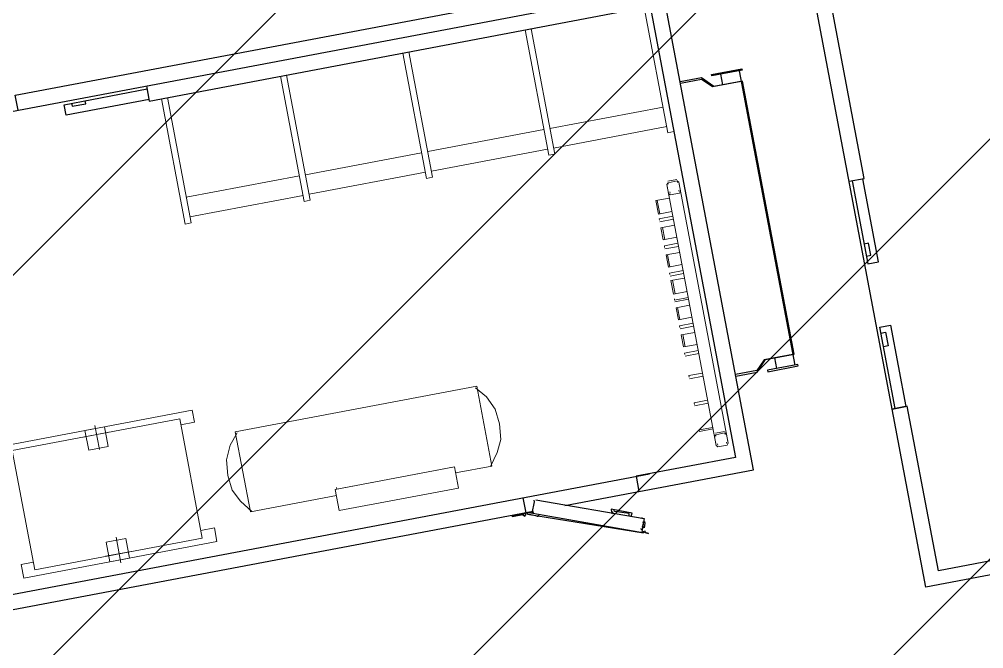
# Model space of a CAD drawing. Extents: x 407440 to 411585, y 6041728 to 6045069.
# Drawn here: x 408230.09 to 408266.14, y 6044195.06 to 6044218.58 of the extents above; entities that cross this region are included whole.
import ezdxf

# ---------------------------------------------------------------- set-up
doc = ezdxf.new("R2010")
doc.units = 0
doc.header["$LTSCALE"] = 5
doc.linetypes.add('foc-TIELINE', pattern=[1.875, 1.25, -0.625])
doc.layers.add('P-PROPOSED-EXISTING-H', color=59, linetype='Continuous')
doc.layers.add('T-TIE', color=201, linetype='foc-TIELINE')

# ---------------------------------------------------------------- blocks, each defined once
blk = doc.blocks.new('P-RIG-877')
at = {"layer": 'T-TIE', "linetype": 'ByBlock', "lineweight": 25}
for points in [[(8.4383, -17.4048), (8.2202, -17.4048), (8.1513, -17.4737), (7.9906, -17.4737), (7.9906, -18.2084), (-4.1905, -18.2084), (-4.1905, -14.5231), (7.9906, -14.5231), (7.9906, -15.5564), (8.0021, -15.5564), (7.9217, -15.5794)], [(7.9906, -17.2555), (7.8873, -17.2555), (7.8873, -18.0936), (6.6359, -18.0936), (6.6359, -18.2084), (6.6359, -18.0936)], [(4.9023, -18.2084), (4.9023, -18.0936), (2.7783, -18.0936), (2.7783, -18.2084), (2.7783, -18.0936)], [(4.9023, -18.1855), (5.5337, -18.1855), (5.5337, -18.1051), (4.9023, -18.1051)], [(5.4763, -18.1855), (5.4763, -18.151), (5.3845, -18.151), (5.3845, -18.1855)], [(6.6359, -18.1855), (6.0159, -18.1855), (6.0159, -18.1051), (6.6359, -18.1051)], [(6.0618, -18.1855), (6.0618, -18.151), (6.1652, -18.151), (6.1652, -18.1855)], [(6.1766, -19.3106), (6.1766, -19.1499), (6.0963, -19.0695), (6.0963, -18.8514), (4.0183, -18.8514), (4.0183, -19.0695), (3.9379, -19.1499), (3.9379, -19.3106)], [(3.9379, -18.8628), (6.1766, -18.8628)], [(4.0183, -18.8628), (4.0183, -19.081), (3.9494, -19.1499), (3.9494, -19.3106)], [(6.0963, -18.8628), (6.0963, -19.081), (6.1652, -19.1499), (6.1652, -19.3106)], [(4.0183, -19.0006), (3.9379, -19.0006)], [(6.0963, -19.0006), (6.1766, -19.0006)], [(3.2261, -24.2129), (3.1113, -24.2129), (3.1113, -19.4254), (2.5143, -19.4254), (2.5143, -19.1499), (2.5143, -19.3106), (3.2261, -19.3106), (3.2261, -33.0186), (1.791, -33.0186)], [(6.8884, -20.7457), (6.8884, -19.3106), (3.2261, -19.3106), (3.2261, -33.0186), (4.2364, -33.0186)], [(3.2261, -23.237), (3.3409, -23.237), (3.3409, -19.4254), (6.7736, -19.4254), (6.7736, -20.1831), (6.8884, -20.1831)], [(5.8437, -32.9382), (5.0745, -33.2252), (5.1089, -33.3171), (5.9241, -33.0186), (5.9241, -32.9038), (6.7736, -32.9038), (6.7736, -27.3012), (5.4878, -27.3012), (5.4878, -27.1864), (6.7736, -27.1864), (6.7736, -20.0798)], [(6.8081, -20.9523), (7.0951, -20.1831), (7.1869, -20.2176)], [(7.1525, -20.2061), (7.1295, -20.1946), (7.1181, -20.1946), (7.1181, -20.1831), (7.1295, -20.1831), (7.164, -20.1946), (7.1525, -20.1946)], [(7.0951, -20.1946), (7.0836, -20.1946)], [(7.1755, -20.2176), (7.164, -20.2176)], [(7.1984, -20.1946), (7.1869, -20.1946)], [(7.1984, -20.1946), (7.1869, -20.1946)], [(7.0606, -20.275), (7.0377, -20.2635), (6.9803, -20.4127), (7.0032, -20.4127)], [(7.0606, -20.2865), (7.0492, -20.2865), (7.0377, -20.2865), (7.0032, -20.3898), (6.9918, -20.3898)], [(7.0147, -20.4127), (7.0032, -20.4013)], [(6.8999, -20.9983), (6.8196, -20.9638), (6.8081, -20.9638)], [(6.9229, -20.9523), (6.9344, -20.9523), (6.8999, -21.0327), (6.8884, -21.0327)], [(6.9344, -20.9638), (6.9229, -20.9638)], [(6.8999, -20.9868), (6.8884, -20.9868), (6.8884, -33.0186), (5.8781, -33.0186)], [(6.7736, -21.0442), (6.8884, -21.0442)], [(6.8999, -21.136), (6.8884, -21.136)], [(3.3294, -23.237), (3.3294, -23.8684), (3.249, -23.8684), (3.249, -23.237)], [(3.249, -23.811), (3.272, -23.811), (3.272, -23.7077), (3.249, -23.7077)]]:
    blk.add_lwpolyline(points, dxfattribs=at)
for points in [[(3.9264, -19.0695), (3.9264, -18.8399), (3.9379, -18.8399), (3.9379, -19.0695)], [(6.1881, -19.0695), (6.1881, -18.8399), (6.1766, -18.8399), (6.1766, -19.0695)], [(7.1984, -20.1946), (7.2099, -20.1716)], [(6.8999, -21.0327), (7.1984, -20.2061), (7.1869, -20.2405), (6.8884, -21.0327)], [(7.1525, -20.2061), (7.164, -20.2061)], [(7.1869, -20.1946), (7.1984, -20.1946)], [(7.1869, -20.2061), (7.1984, -20.2061)], [(6.8884, -21.0557), (6.8999, -21.0671), (6.9114, -21.0557), (6.8999, -21.0442)], [(6.8999, -21.0671), (6.8999, -21.1475), (6.8884, -21.1475), (6.8884, -21.0671)]]:
    blk.add_lwpolyline(points, close=True, dxfattribs=at)
at = {"layer": 'T-TIE', "linetype": 'ByBlock', "lineweight": 18}
for points in [[(4.2938, -19.4254), (4.2938, -19.4713), (3.3409, -19.4713)], [(4.6727, -19.4598), (4.6612, -19.4713), (4.6612, -19.5402)], [(6.6703, -19.5402), (6.6703, -19.4713), (6.6588, -19.4598), (4.6727, -19.4598), (4.7415, -19.4598), (4.753, -19.4713), (4.753, -19.5402), (4.7415, -19.5517), (4.6727, -19.5517)], [(6.6588, -19.4598), (6.5899, -19.4598), (6.5785, -19.4713), (6.5785, -19.5402)], [(4.0986, -20.3324), (4.0986, -19.4713)], [(4.2479, -19.4713), (4.2479, -20.3324)], [(4.6497, -19.5402), (4.6497, -19.4713)], [(6.6703, -19.4713), (6.6703, -19.5402), (6.6588, -19.5517), (4.6727, -19.5517), (4.6612, -19.5402), (4.6727, -19.5402)], [(4.6727, -19.4713), (4.6612, -19.4713)], [(4.7415, -19.4713), (4.7301, -19.4713)], [(4.753, -19.4713), (4.753, -19.5402)], [(6.567, -19.5402), (6.567, -19.4713)], [(6.5899, -19.4713), (6.5785, -19.4713)], [(6.6588, -19.4713), (6.6473, -19.4713)], [(4.7415, -19.5402), (4.7301, -19.5402)], [(4.8793, -19.5517), (4.8793, -19.655), (4.776, -19.655), (4.776, -19.5517)], [(4.9252, -19.655), (4.9138, -19.655), (4.9138, -19.5517)], [(4.9367, -19.655), (4.9367, -19.5517)], [(5.0745, -19.5517), (5.0745, -19.655), (4.9826, -19.655), (4.9826, -19.5517)], [(5.1319, -19.655), (5.1204, -19.655), (5.1204, -19.5517)], [(5.1434, -19.655), (5.1434, -19.5517)], [(5.2811, -19.5517), (5.2811, -19.655), (5.1893, -19.655), (5.1893, -19.5517)], [(5.3385, -19.655), (5.3271, -19.655), (5.3271, -19.5517)], [(5.35, -19.655), (5.35, -19.5517)], [(5.4878, -19.5517), (5.4878, -19.655), (5.3845, -19.655), (5.3845, -19.5517)], [(5.5337, -19.5517), (5.5337, -19.655), (5.5222, -19.655)], [(5.5452, -19.655), (5.5452, -19.5517)], [(5.683, -19.5517), (5.683, -19.655), (5.5911, -19.655), (5.5911, -19.5517)], [(5.7404, -19.655), (5.7289, -19.655), (5.7289, -19.5517)], [(5.7518, -19.655), (5.7518, -19.5517)], [(5.8896, -19.5517), (5.8896, -19.655), (5.7978, -19.655), (5.7978, -19.5517)], [(5.947, -19.655), (5.9355, -19.655), (5.9355, -19.5517)], [(5.9585, -19.655), (5.9585, -19.5517)], [(6.1192, -19.655), (6.1077, -19.655), (6.1077, -19.5517)], [(6.1307, -19.655), (6.1307, -19.5517)], [(6.3259, -19.655), (6.3144, -19.655), (6.3144, -19.5517)], [(6.3374, -19.655), (6.3374, -19.5517)], [(6.5325, -19.5517), (6.5325, -19.655), (6.5211, -19.655), (6.5211, -19.5517)], [(6.5899, -19.5402), (6.5785, -19.5402), (6.5899, -19.5517), (6.6588, -19.5517)], [(6.6588, -19.5402), (6.6473, -19.5402)], [(4.8793, -19.6435), (4.776, -19.6435)], [(5.0745, -19.6435), (4.9826, -19.6435)], [(5.2811, -19.6435), (5.1893, -19.6435)], [(5.4878, -19.6435), (5.3845, -19.6435)], [(5.683, -19.6435), (5.5911, -19.6435)], [(5.8896, -19.6435), (5.7978, -19.6435)], [(3.3409, -20.3783), (4.2938, -20.3783), (4.2938, -20.3324), (3.3409, -20.3324)], [(4.0986, -21.2623), (4.0986, -20.3783)], [(4.2479, -20.3783), (4.2479, -21.2623)], [(6.4981, -21.2394), (6.4062, -21.1705), (6.3144, -21.1245), (6.1996, -21.1131), (6.0848, -21.1245), (5.9815, -21.1705), (5.9011, -21.2394)], [(3.3409, -21.3082), (4.2938, -21.3082), (4.2938, -21.2623), (3.3409, -21.2623)], [(6.4981, -22.4104), (6.4981, -23.0648), (5.8896, -23.0648), (5.8896, -21.2279), (6.4981, -21.2279), (6.4981, -21.5034)], [(4.0986, -22.1923), (4.0986, -21.3082)], [(4.2479, -21.3082), (4.2479, -22.1923)], [(6.4522, -21.5149), (6.4522, -22.3989), (6.4407, -22.3989)], [(3.3409, -22.2382), (4.2938, -22.2382), (4.2938, -22.1923), (3.3409, -22.1923)], [(4.0986, -23.0992), (4.0986, -22.2382)], [(4.2479, -22.2382), (4.2479, -23.0992)], [(5.9011, -23.0533), (5.9815, -23.1222), (6.0848, -23.1681), (6.1996, -23.1796), (6.3144, -23.1681), (6.4062, -23.1222), (6.4981, -23.0533)], [(3.3409, -23.0992), (4.2938, -23.0992), (4.2938, -23.1452), (3.3409, -23.1452)], [(5.7633, -24.7295), (5.7633, -24.8213), (5.6715, -24.8213), (5.6715, -23.3518), (5.7633, -23.3518), (5.7633, -23.4551), (5.7633, -23.3518)], [(6.567, -24.7295), (6.567, -24.8213), (6.6703, -24.8213), (6.6703, -23.3518), (6.567, -23.3518), (6.567, -23.4551), (6.567, -23.3518)], [(5.7174, -24.1899), (5.7174, -23.9947)], [(6.6244, -24.1899), (6.6244, -23.9947)], [(5.6485, -24.0866), (5.8322, -24.0866)], [(5.7174, -24.0866), (5.7059, -24.0866)], [(6.6933, -24.0866), (6.4981, -24.0866)], [(6.6244, -24.0866), (6.6129, -24.0866)]]:
    blk.add_lwpolyline(points, dxfattribs=at)
for points in [[(6.6129, -21.5034), (6.4522, -21.5034), (6.4522, -22.4104), (6.6129, -22.4104)], [(5.7174, -23.4551), (5.7174, -24.7295), (6.6244, -24.7295), (6.6244, -23.4551)], [(5.8207, -24.0177), (5.6715, -24.0177), (5.6715, -24.1669), (5.8207, -24.1669)], [(6.6703, -24.0177), (6.5211, -24.0177), (6.5211, -24.1669), (6.6703, -24.1669)]]:
    blk.add_lwpolyline(points, close=True, dxfattribs=at)

msp = doc.modelspace()

# ---------------------------------------------------------------- hatches: boundary and pattern name
at = {"layer": 'P-PROPOSED-EXISTING-H'}
h = msp.add_hatch(dxfattribs=at)
h.set_pattern_fill('ANSI31', color=256, scale=3.498392, style=0)
h.set_pattern_definition([(45, (-2243.128, 2713.837), (-7.854113246, 7.854113246), [])])
edge = h.paths.add_edge_path()
edge.add_line((408709.29, 6043818.222), (408241.305, 6043729.713))
edge.add_line((408241.305, 6043729.713), (407794.436, 6043645.198))
edge.add_line((407794.436, 6043645.198), (407673.83, 6044282.895))
edge.add_line((407673.83, 6044282.895), (408123.669, 6044351.83))
edge.add_line((408123.669, 6044351.83), (408654.575, 6044433.189))
edge.add_line((408654.575, 6044433.189), (409028.997, 6044539.866))
edge.add_line((409028.997, 6044539.866), (409149.726, 6043901.52))
edge.add_line((409149.726, 6043901.52), (408898.792, 6043854.062))
edge.add_arc((408782.127, 6043952.01), 152.33, 241.43508, 319.98432, ccw=False)

# ---------------------------------------------------------------- block references
at = {"layer": 'T-TIE', "linetype": 'ByBlock', "xscale": 4.999999999955019, "yscale": 4.999999999955019, "zscale": 4.999999999955019, "rotation": 280.7096999997605}
msp.add_blockref('P-RIG-877', (408346.005, 6044253.532), dxfattribs=at)

doc.saveas('drawing.dxf')
